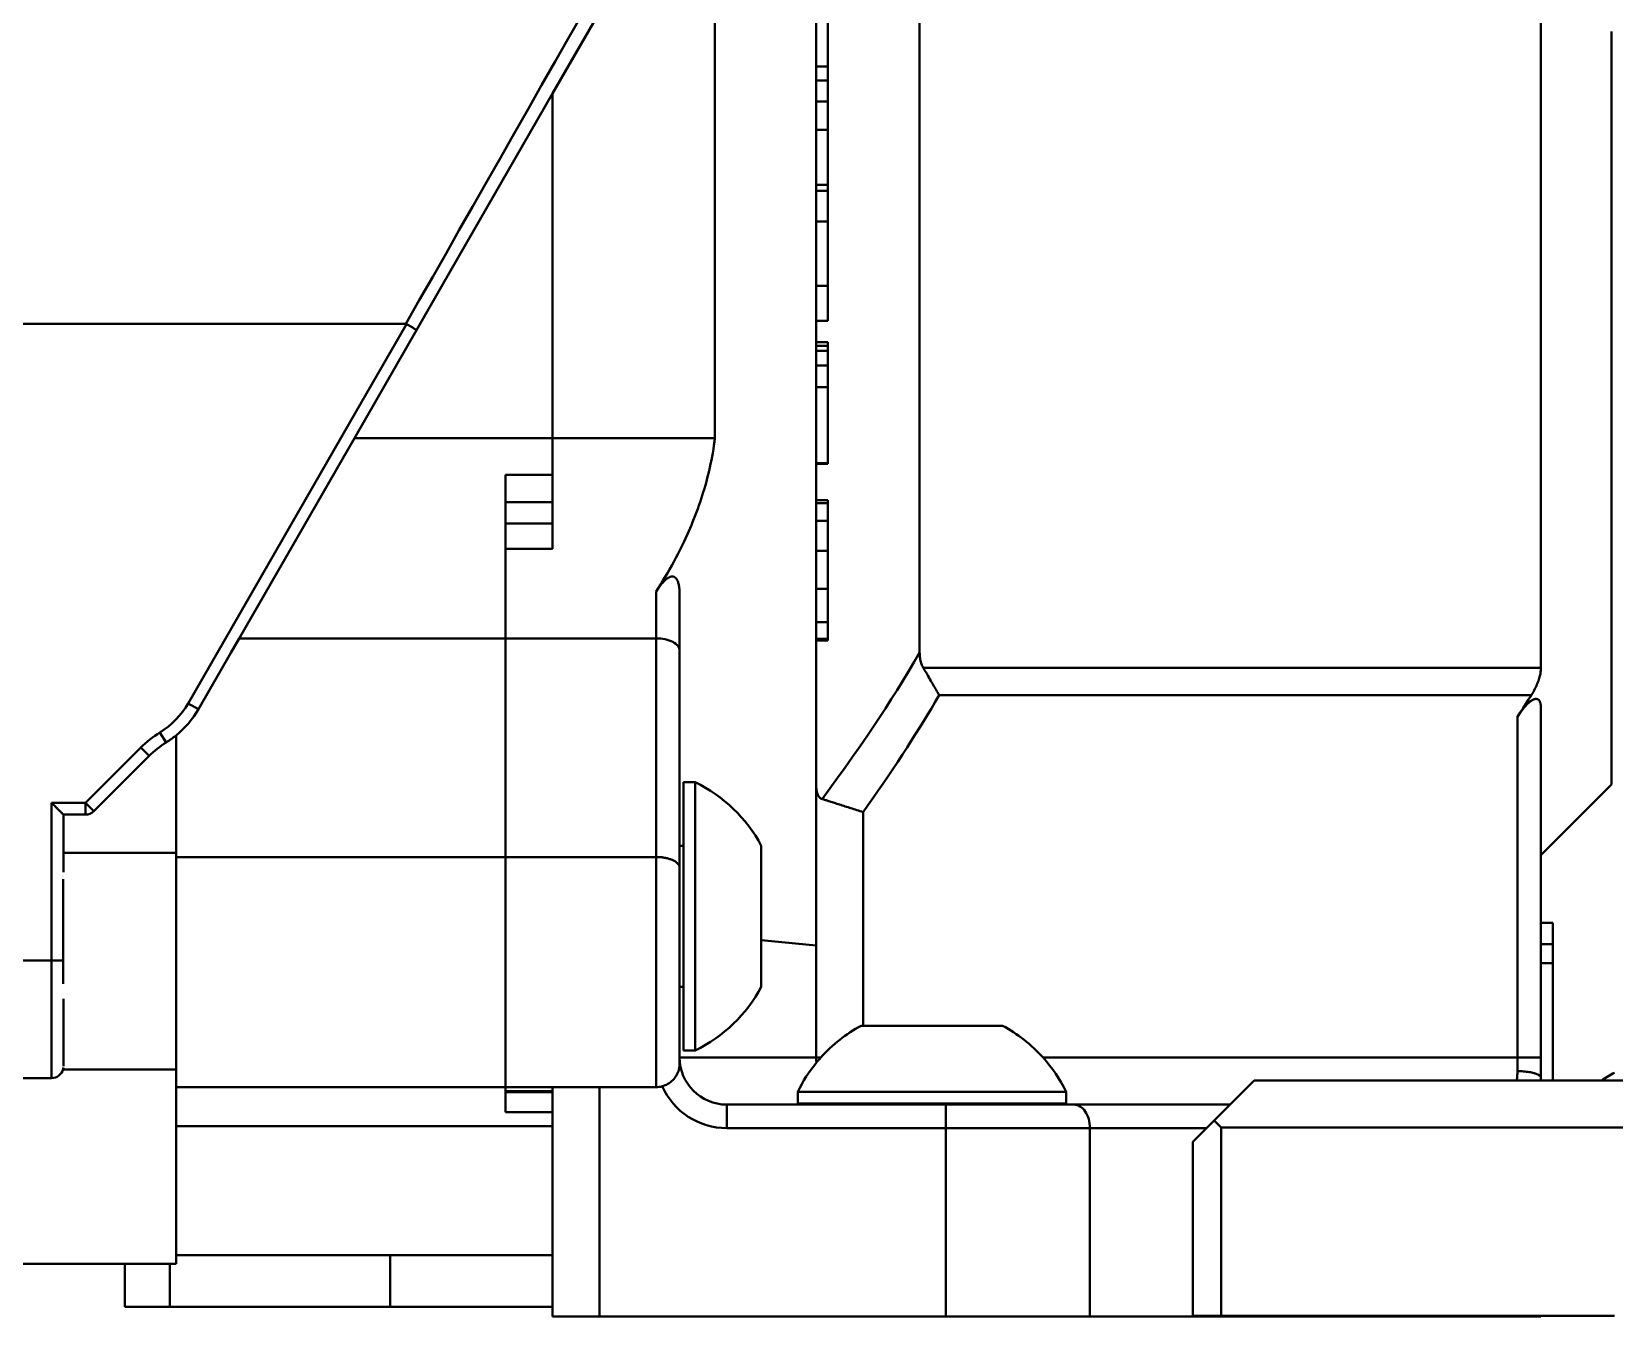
# Model space of a CAD drawing. Header units: millimetres. Extents: x 15 to 415, y 5 to 292.
# Drawn here: x 320.63 to 337.44, y 226.62 to 240.27 of the extents above; entities that cross this region are included whole.
import ezdxf

# ---------------------------------------------------------------- set-up
doc = ezdxf.new("R2010")
doc.units = ezdxf.units.MM
doc.layers.add('Geometries', color=7, linetype='Continuous')

msp = doc.modelspace()

# ---------------------------------------------------------------- linework, layer by layer
at = {"layer": 'Geometries', "linetype": 'Continuous', "lineweight": 40}
for p, q in [((327.8876, 242.6084), (327.8876, 235.9478)), ((326.1623, 239.6087), (327.7484, 242.3665)), ((330.0623, 240.9822), (330.0623, 233.669)), ((336.6623, 241.0156), (336.6623, 233.5065)), ((328.9623, 240.9282), (328.9623, 239.8968)), ((329.0873, 239.8968), (329.0873, 240.9282)), ((337.4123, 232.2656), (337.4123, 240.2656)), ((328.9623, 239.8968), (329.0873, 239.8968)), ((328.9623, 239.8968), (328.9623, 239.746)), ((329.0873, 239.746), (329.0873, 239.8968)), ((324.9964, 237.5816), (326.1623, 239.6087)), ((326.1623, 235.9478), (326.1623, 239.6087)), ((328.9623, 239.746), (329.0873, 239.746)), ((328.9623, 239.746), (328.9623, 239.5229)), ((329.0873, 239.5229), (329.0873, 239.746)), ((328.9623, 239.5229), (329.0873, 239.5229)), ((328.9623, 239.5229), (328.9623, 239.2217)), ((329.0873, 239.2217), (329.0873, 239.5229)), ((328.9623, 239.2217), (329.0873, 239.2217)), ((328.9623, 239.2217), (328.9623, 238.6363)), ((329.0873, 238.6364), (329.0873, 239.2217)), ((329.0873, 238.6363), (328.9623, 238.6363)), ((328.9623, 238.6363), (328.9623, 238.5726)), ((329.0873, 238.5726), (329.0873, 238.6363)), ((328.9623, 238.5726), (329.0873, 238.5726)), ((328.9623, 238.5726), (328.9623, 238.2496)), ((329.0873, 238.5119), (329.0873, 238.5726)), ((329.0873, 238.5118), (329.0873, 238.5119)), ((329.0873, 238.2496), (329.0873, 238.5118)), ((328.9623, 238.2496), (329.0873, 238.2496)), ((328.9623, 238.2496), (328.9623, 237.5634)), ((329.0873, 237.5634), (329.0873, 238.2496)), ((324.7155, 237.0932), (324.9963, 237.5815)), ((324.9963, 237.5815), (324.9964, 237.5816)), ((328.9623, 237.5634), (329.0873, 237.5634)), ((328.9623, 237.5634), (328.9623, 237.1947)), ((329.0873, 237.1947), (329.0873, 237.5634)), ((324.6044, 237.1604), (319.6909, 237.1604)), ((324.0567, 235.9478), (324.7155, 237.0932)), ((324.6093, 237.1592), (324.0793, 236.2378)), ((328.9623, 237.1947), (328.9623, 236.9672)), ((328.9623, 237.1947), (329.0873, 237.1947)), ((328.9623, 236.9672), (329.0873, 236.9672)), ((328.9623, 236.9672), (328.9623, 236.9272)), ((328.9623, 236.9272), (329.0873, 236.9272)), ((328.9623, 236.9272), (328.9623, 236.8734)), ((329.0873, 236.9272), (329.0873, 236.9672)), ((329.0873, 236.8925), (329.0873, 236.9272)), ((328.9623, 236.8734), (329.0873, 236.8734)), ((328.9623, 236.8734), (328.9623, 236.7195)), ((329.0873, 236.8925), (329.0873, 236.8923)), ((329.0873, 236.8921), (329.0873, 236.8923)), ((329.0873, 236.8734), (329.0873, 236.8921)), ((329.0873, 236.7195), (329.0873, 236.8734)), ((328.9623, 236.7195), (329.0873, 236.7195)), ((328.9623, 236.7195), (328.9623, 236.4897)), ((329.0873, 236.4897), (329.0873, 236.7195)), ((328.9623, 236.4897), (329.0873, 236.4897)), ((328.9623, 236.4897), (328.9623, 235.6809)), ((329.0873, 235.6809), (329.0873, 236.4897)), ((322.2911, 233.1287), (324.0793, 236.2378)), ((322.8324, 233.8192), (324.0567, 235.9478)), ((324.0567, 235.9478), (326.1623, 235.9478)), ((326.1623, 235.9478), (327.0123, 235.9478)), ((326.1623, 235.9478), (326.1623, 235.5577)), ((327.0123, 235.9478), (327.2623, 235.9478)), ((327.2623, 235.9478), (327.7817, 235.9478)), ((327.8876, 235.9478), (327.7817, 235.9478)), ((328.9623, 235.6809), (329.0873, 235.6809)), ((328.9623, 235.6809), (328.9623, 235.6752)), ((328.9623, 235.6752), (328.9623, 235.2877)), ((328.9623, 235.6752), (329.0873, 235.6752)), ((329.0873, 235.6752), (329.0873, 235.6809)), ((326.1623, 235.5577), (325.6623, 235.5577)), ((325.6623, 235.5577), (325.6623, 235.2659)), ((326.1623, 235.2659), (326.1623, 235.5577)), ((325.6623, 235.2659), (326.1623, 235.2659)), ((325.6623, 235.2659), (325.6623, 235.0398)), ((326.1623, 235.0398), (326.1623, 235.2659)), ((329.0873, 235.2877), (328.9623, 235.2877)), ((328.9623, 235.2877), (328.9623, 235.2569)), ((328.9623, 235.2569), (329.0873, 235.2569)), ((328.9623, 235.2569), (328.9623, 235.0676)), ((329.0873, 235.2569), (329.0873, 235.2877)), ((329.0873, 235.0676), (329.0873, 235.2569)), ((328.9623, 235.0676), (329.0873, 235.0676)), ((328.9623, 235.0676), (328.9623, 234.7476)), ((329.0873, 234.7476), (329.0873, 235.0676)), ((325.6623, 235.0398), (325.6623, 234.7735)), ((326.1623, 235.0398), (325.6623, 235.0398)), ((326.1623, 234.7693), (326.1623, 235.0398)), ((325.6623, 234.7735), (325.6623, 234.7693)), ((325.6623, 234.7693), (326.1623, 234.7693)), ((325.6623, 234.7693), (325.6623, 233.8192)), ((328.9623, 234.7476), (329.0873, 234.7476)), ((328.9623, 234.7476), (328.9623, 234.3445)), ((329.0873, 234.3445), (329.0873, 234.7476)), ((327.2623, 234.3176), (327.2623, 233.8192)), ((327.5123, 233.6905), (327.5123, 234.2897)), ((328.9623, 234.3445), (329.0873, 234.3445)), ((328.9623, 234.3445), (328.9623, 233.9913)), ((329.0873, 233.9913), (329.0873, 234.3445)), ((328.9623, 233.9913), (329.0873, 233.9913)), ((328.9623, 233.9913), (328.9623, 233.8143)), ((329.0873, 233.8143), (329.0873, 233.9913)), ((322.7436, 233.6647), (322.8324, 233.8192)), ((325.6623, 233.8192), (322.8324, 233.8192)), ((325.6623, 231.4961), (325.6623, 233.8192)), ((325.6623, 233.8192), (327.2623, 233.8192)), ((327.2623, 233.8192), (327.2623, 231.4961)), ((328.9623, 233.8143), (329.0873, 233.8143)), ((328.9623, 233.8143), (328.9623, 233.7971)), ((328.9623, 233.7971), (328.9623, 232.2706)), ((328.9623, 233.7971), (329.0873, 233.7971)), ((329.0873, 233.7971), (329.0873, 233.8143)), ((322.3995, 233.0664), (322.7436, 233.6647)), ((327.5123, 233.6905), (327.5123, 231.6162)), ((336.6623, 233.5065), (330.1009, 233.5065)), ((330.2695, 233.216), (336.5606, 233.216)), ((322.2911, 233.1287), (322.3995, 233.0664)), ((336.6623, 231.5156), (336.6623, 233.0801)), ((336.4123, 232.9852), (336.4123, 229.3656)), ((321.9919, 232.8202), (322.0575, 232.7138)), ((322.1623, 232.7881), (322.1623, 232.2753)), ((321.7869, 232.6582), (321.1997, 232.071)), ((321.2881, 231.9826), (321.8753, 232.5698)), ((321.7869, 232.6582), (321.8753, 232.5698)), ((322.1623, 232.1503), (322.1623, 232.2753)), ((327.6786, 232.2912), (327.5549, 232.2912)), ((327.5549, 232.2912), (327.5549, 231.6162)), ((327.6786, 232.2912), (327.6786, 229.4412)), ((328.9623, 232.2706), (328.9623, 230.5568)), ((336.6623, 231.5156), (337.4123, 232.2656)), ((321.1997, 232.071), (320.8409, 232.071)), ((320.8409, 232.071), (320.8409, 230.3966)), ((321.1997, 232.071), (321.1997, 231.946)), ((321.2881, 231.9826), (321.1997, 232.071)), ((322.1623, 232.1503), (322.1623, 231.6618)), ((320.9659, 231.946), (321.1997, 231.946)), ((320.9659, 231.5387), (320.9659, 231.946)), ((329.4623, 229.7037), (329.4623, 231.973)), ((320.9659, 231.3347), (320.9659, 231.5387)), ((322.1623, 231.5387), (320.9659, 231.5387)), ((322.1623, 231.5387), (322.1623, 231.6618)), ((322.1623, 231.5387), (322.1623, 231.5241)), ((327.5123, 231.6162), (327.5123, 231.3814)), ((327.5549, 231.6162), (327.5123, 231.6162)), ((327.5549, 231.6162), (327.5549, 230.1162)), ((328.3799, 231.6162), (328.3799, 230.6118)), ((322.1623, 231.4961), (322.1623, 231.5241)), ((325.6623, 231.4961), (322.1623, 231.4961)), ((322.1623, 229.2378), (322.1623, 231.4961)), ((325.6623, 229.7514), (325.6623, 231.4961)), ((327.2623, 231.4961), (325.6623, 231.4961)), ((327.2623, 231.4961), (327.2623, 229.0509)), ((327.5123, 230.1162), (327.5123, 231.3814)), ((336.6623, 230.7979), (336.6623, 231.5156)), ((320.9623, 230.3966), (320.9623, 231.2602)), ((336.6623, 230.5697), (336.6623, 230.7979)), ((336.6623, 230.7979), (336.7885, 230.7979)), ((336.7885, 230.5697), (336.7885, 230.7979)), ((328.3799, 230.6118), (328.3799, 230.1162)), ((328.9623, 230.5568), (328.9623, 229.3656)), ((336.6623, 230.3695), (336.6623, 230.5697)), ((336.6623, 230.5697), (336.7885, 230.5697)), ((336.7885, 230.3695), (336.7885, 230.5697)), ((320.8409, 230.3966), (319.2909, 230.3966)), ((320.8409, 230.3966), (320.8409, 229.1466)), ((320.9623, 230.3966), (320.8409, 230.3966)), ((320.9623, 230.1472), (320.9623, 230.3966)), ((336.6623, 230.3695), (336.7885, 230.3695)), ((336.6623, 229.3656), (336.6623, 230.3695)), ((336.7885, 229.1207), (336.7885, 230.3695)), ((327.5123, 230.1162), (327.5549, 230.1162)), ((327.5123, 229.3655), (327.5123, 230.1162)), ((327.5549, 230.1162), (327.5549, 229.4412)), ((320.9659, 229.2743), (320.9659, 229.9886)), ((325.6623, 229.0671), (325.6623, 229.7514)), ((329.4424, 229.7037), (329.4623, 229.7037)), ((329.4623, 229.7037), (330.9424, 229.7037)), ((328.9623, 229.3656), (327.5123, 229.3656)), ((327.5123, 229.3012), (327.5123, 229.3655)), ((327.5549, 229.4412), (327.6786, 229.4412)), ((329.012, 229.3656), (328.9623, 229.3656)), ((336.4123, 229.3656), (331.3727, 229.3656)), ((336.4123, 229.3656), (336.4123, 229.2206)), ((336.6623, 229.3656), (336.4123, 229.3656)), ((336.6623, 229.1481), (336.6623, 229.3656)), ((320.9623, 229.2378), (320.9623, 229.2416)), ((320.9623, 229.2378), (322.1623, 229.2378)), ((322.1623, 229.0508), (322.1623, 229.2378)), ((319.6623, 229.1466), (320.8409, 229.1466)), ((325.6623, 229.0508), (322.1623, 229.0508)), ((322.1623, 228.8038), (322.1623, 229.0508)), ((325.6623, 229.0508), (325.6623, 229.0671)), ((325.6623, 229.0509), (326.1623, 229.0509)), ((325.6623, 229.0507), (325.6623, 229.0065)), ((326.1623, 229.0065), (325.6623, 229.0065)), ((325.6623, 229.0065), (325.6623, 228.9973)), ((326.1623, 229.0509), (326.6623, 229.0509)), ((326.1623, 229.0509), (326.1623, 229.0065)), ((326.1623, 229.0065), (326.1623, 228.9973)), ((326.6623, 229.0509), (327.2623, 229.0509)), ((326.6623, 226.6156), (326.6623, 229.0509)), ((333.6147, 229.1207), (333.3596, 228.8656)), ((333.6147, 229.1207), (336.404, 229.1207)), ((336.404, 229.1207), (336.6619, 229.1207)), ((336.6619, 229.1207), (336.6623, 229.1207)), ((336.6623, 229.1207), (336.6623, 229.1481)), ((336.6623, 229.1207), (336.7885, 229.1207)), ((336.7885, 229.1207), (337.3049, 229.1207)), ((337.3049, 229.1207), (339.0798, 229.1207)), ((325.6623, 228.9973), (326.1623, 228.9973)), ((325.6623, 228.9973), (325.6623, 228.7863)), ((326.1623, 228.9973), (326.1623, 228.7863)), ((329.4424, 228.8656), (328.0123, 228.8656)), ((328.0123, 228.6156), (328.0123, 228.8656)), ((328.7674, 229.0024), (328.7674, 228.8787)), ((328.7674, 229.0024), (331.6174, 229.0024)), ((328.7674, 228.8787), (329.3488, 228.8787)), ((329.3488, 228.8787), (329.4424, 228.8787)), ((329.4424, 228.8787), (329.4424, 228.866)), ((329.4424, 228.8787), (330.9424, 228.8787)), ((329.4424, 228.866), (329.4424, 228.8656)), ((330.3387, 228.8656), (329.4424, 228.8656)), ((330.9424, 228.8656), (330.3387, 228.8656)), ((330.3387, 228.6156), (330.3387, 228.8656)), ((330.9424, 228.8656), (330.9424, 228.8787)), ((330.9424, 228.8787), (331.6174, 228.8787)), ((331.7008, 228.8656), (330.9424, 228.8656)), ((331.6174, 228.8787), (331.6174, 229.0024)), ((333.3596, 228.8656), (331.7008, 228.8656)), ((333.3596, 228.8656), (333.1897, 228.6957)), ((322.1623, 228.8038), (322.1623, 228.635)), ((325.6623, 228.7863), (326.1623, 228.7863)), ((326.1623, 228.7863), (326.1623, 228.635)), ((333.1897, 228.6957), (333.1096, 228.6156)), ((333.2647, 228.6207), (333.1897, 228.6957)), ((326.1623, 228.635), (322.1623, 228.635)), ((322.1623, 228.635), (322.1623, 227.2655)), ((326.1623, 228.635), (326.1623, 227.9405)), ((328.0123, 228.6156), (328.1985, 228.6156)), ((328.1985, 228.6156), (330.3387, 228.6156)), ((330.3387, 226.6156), (330.3387, 228.6156)), ((330.3387, 228.6156), (331.8711, 228.6156)), ((331.8711, 228.6156), (331.8711, 226.6156)), ((331.8711, 228.6156), (332.0295, 228.6156)), ((332.0295, 228.6156), (333.1096, 228.6156)), ((333.1096, 228.6156), (332.9647, 228.4707)), ((340.3682, 228.6207), (333.2647, 228.6207)), ((333.2647, 228.6207), (333.2647, 226.6207)), ((332.9647, 226.6207), (332.9647, 228.4707)), ((326.1623, 227.9405), (326.1623, 227.8905)), ((326.1623, 227.2655), (326.1623, 227.8905)), ((319.6623, 227.1753), (321.6174, 227.1753)), ((321.6174, 226.7155), (321.6174, 227.1753)), ((321.6174, 227.1753), (322.0971, 227.1753)), ((322.0971, 227.1753), (322.0971, 226.7155)), ((322.0971, 227.1753), (322.1623, 227.1753)), ((322.1623, 227.2655), (324.4354, 227.2655)), ((322.1623, 227.2655), (322.1623, 227.1753)), ((324.4354, 227.2655), (324.4354, 226.7155)), ((324.4354, 227.2655), (326.1623, 227.2655)), ((326.1623, 227.2655), (326.1623, 226.7155)), ((321.6174, 226.7155), (322.0971, 226.7155)), ((324.4354, 226.7155), (322.0971, 226.7155)), ((324.4354, 226.7155), (326.1623, 226.7155)), ((326.1623, 226.7155), (326.1623, 226.6156)), ((326.1623, 226.6156), (326.6623, 226.6156)), ((329.4424, 226.6156), (326.6623, 226.6156)), ((330.3387, 226.6156), (329.4424, 226.6156)), ((329.4424, 226.6156), (329.4424, 226.6155)), ((330.9424, 226.6156), (330.3387, 226.6156)), ((330.9424, 226.6156), (330.9424, 226.6155)), ((331.8711, 226.6156), (330.9424, 226.6156)), ((336.5028, 226.6156), (331.8711, 226.6156)), ((333.2647, 226.6207), (332.9647, 226.6207)), ((333.2647, 226.6207), (336.5028, 226.6207)), ((336.5028, 226.6207), (336.6623, 226.6207)), ((336.5028, 226.6207), (336.5028, 226.6156)), ((336.5028, 226.6156), (336.6623, 226.6156)), ((336.6623, 226.6207), (337.4424, 226.6207)), ((336.6623, 226.6156), (336.6623, 226.6207))]:
    msp.add_line(p, q, dxfattribs=at)
at = {"layer": 'Geometries', "linetype": 'Continuous', "lineweight": 40, "flags": 128}
for points in [[(327.5601, 242.3587), (327.513, 242.2757), (327.3843, 242.049), (327.2536, 241.819), (327.1211, 241.5859), (326.9869, 241.3499), (326.851, 241.1109), (326.7214, 240.883), (326.5905, 240.6528), (326.4583, 240.4204), (326.3249, 240.1859), (326.1904, 239.9493), (326.0466, 239.6965), (325.9017, 239.4416), (325.7557, 239.1849), (325.6088, 238.9266), (325.461, 238.6668), (325.3125, 238.4056), (325.1718, 238.1582), (325.0306, 237.9099), (324.8889, 237.6607), (324.7468, 237.4109), (324.6044, 237.1604)], [(324.6044, 237.1604), (324.6057, 237.1604), (324.6069, 237.1602), (324.6081, 237.1598), (324.6093, 237.1592)], [(324.6093, 237.1592), (324.6164, 237.1551), (324.6234, 237.151), (324.6304, 237.147), (324.6373, 237.1429), (324.644, 237.139), (324.6506, 237.1351), (324.657, 237.1313), (324.6632, 237.1276), (324.6691, 237.124), (324.6748, 237.1205), (324.6802, 237.1172), (324.6852, 237.1141), (324.69, 237.1112), (324.6944, 237.1084), (324.6984, 237.1058), (324.702, 237.1034), (324.7052, 237.1013), (324.7081, 237.0994), (324.7104, 237.0977), (324.7124, 237.0963), (324.7138, 237.0952), (324.7149, 237.0942), (324.7154, 237.0936), (324.7155, 237.0932)], [(327.2623, 234.3176), (327.2869, 234.3559), (327.3112, 234.3945), (327.3352, 234.4334), (327.3589, 234.4726), (327.3823, 234.5122), (327.4053, 234.552), (327.4279, 234.5922), (327.4502, 234.6327), (327.4721, 234.6735), (327.4936, 234.7146), (327.5147, 234.756), (327.5355, 234.7977), (327.5557, 234.8397), (327.5756, 234.882), (327.595, 234.9246), (327.6093, 234.9568), (327.6233, 234.9892), (327.6371, 235.0218), (327.6506, 235.0545), (327.6644, 235.089), (327.678, 235.1238), (327.6912, 235.1587), (327.7042, 235.1938), (327.7168, 235.2292), (327.729, 235.2647), (327.741, 235.3004), (327.7525, 235.3363), (327.764, 235.3731), (327.7751, 235.4101), (327.7858, 235.4473), (327.7961, 235.4846), (327.806, 235.5221), (327.8155, 235.5598), (327.8246, 235.5976), (327.8333, 235.6355), (327.8416, 235.6736), (327.8494, 235.7118), (327.8568, 235.7501), (327.8637, 235.7886), (327.8704, 235.8282), (327.8766, 235.868), (327.8823, 235.9078), (327.8876, 235.9478)], [(327.5123, 234.2897), (327.5122, 234.3033), (327.5117, 234.3168), (327.511, 234.3302), (327.51, 234.3435), (327.5085, 234.3567), (327.5067, 234.3698), (327.505, 234.3799), (327.503, 234.3898), (327.5007, 234.3996), (327.4981, 234.4091), (327.4952, 234.4179), (327.492, 234.4264), (327.4896, 234.432), (327.487, 234.4374), (327.4842, 234.4425), (327.4812, 234.4474), (327.4781, 234.452), (327.4747, 234.4563), (327.471, 234.4604), (327.4671, 234.4641), (327.4629, 234.4674), (327.4591, 234.47), (327.455, 234.4721), (327.4509, 234.4739), (327.4464, 234.4753), (327.4419, 234.4763), (327.4373, 234.4768), (327.4335, 234.4769), (327.4296, 234.4767), (327.4257, 234.4763), (327.4198, 234.4752), (327.4139, 234.4736), (327.4088, 234.4718), (327.4038, 234.4696), (327.3987, 234.4672), (327.3938, 234.4645), (327.3871, 234.4604), (327.3805, 234.4559), (327.3739, 234.451), (327.3664, 234.4449), (327.359, 234.4383), (327.3517, 234.4315), (327.3445, 234.4243), (327.3375, 234.4169), (327.3287, 234.4071), (327.32, 234.397), (327.3116, 234.3866), (327.3032, 234.376), (327.2927, 234.3618), (327.2824, 234.3474), (327.2722, 234.3326), (327.2623, 234.3176)], [(330.0623, 233.669), (330.0039, 233.5686), (329.9445, 233.4687), (329.884, 233.3692), (329.8225, 233.2701), (329.7601, 233.1714), (329.6979, 233.0748), (329.6349, 232.9786), (329.5711, 232.8826), (329.5065, 232.787), (329.4288, 232.6736), (329.3501, 232.5606), (329.2705, 232.448), (329.1901, 232.3357), (329.1089, 232.2239), (329.0271, 232.1124)], [(330.0623, 233.669), (330.0625, 233.6563), (330.063, 233.6437), (330.0639, 233.6311), (330.0652, 233.6185), (330.0669, 233.6061), (330.0691, 233.5934), (330.0719, 233.5808), (330.0751, 233.5683), (330.0788, 233.556), (330.0832, 233.5438), (330.087, 233.5343), (330.0912, 233.5249), (330.0959, 233.5156), (330.101, 233.5065)], [(330.1009, 233.5065), (330.108, 233.4944), (330.1151, 233.4821), (330.1224, 233.4697), (330.1298, 233.457), (330.1372, 233.4442), (330.1448, 233.4313), (330.1538, 233.4159), (330.1629, 233.4002), (330.1721, 233.3845), (330.1813, 233.3685)], [(336.5606, 233.216), (336.568, 233.2281), (336.5753, 233.2402), (336.5823, 233.2524), (336.5892, 233.2647), (336.5958, 233.2771), (336.6022, 233.2896), (336.6084, 233.3022), (336.6143, 233.3148), (336.6202, 233.3282), (336.6258, 233.3416), (336.6311, 233.355), (336.636, 233.3685), (336.6405, 233.3819), (336.6447, 233.3952), (336.6484, 233.4085), (336.6517, 233.4217), (336.6541, 233.4325), (336.6562, 233.4432), (336.658, 233.4538), (336.6595, 233.4644), (336.6607, 233.4748), (336.6614, 233.4828), (336.6619, 233.4908), (336.6622, 233.4987), (336.6623, 233.5065)], [(329.4623, 231.973), (329.516, 232.049), (329.5693, 232.1253), (329.6223, 232.2017), (329.675, 232.2784), (329.7273, 232.3553), (329.7782, 232.4311), (329.8288, 232.5072), (329.879, 232.5836), (329.9287, 232.6602), (329.9727, 232.7288), (330.0163, 232.7977), (330.0595, 232.8668), (330.1024, 232.9361), (330.1448, 233.0057), (330.1868, 233.0755), (330.2284, 233.1457), (330.2695, 233.216)], [(330.1813, 233.3685), (330.1893, 233.3546), (330.1974, 233.3405), (330.2056, 233.3265), (330.2139, 233.3123), (330.2221, 233.2981), (330.2304, 233.2838), (330.2377, 233.2712), (330.245, 233.2586), (330.2523, 233.2459), (330.2557, 233.2399), (330.2592, 233.234), (330.2627, 233.2279), (330.2662, 233.2219), (330.2695, 233.216)], [(336.5606, 233.216), (336.5318, 233.1704), (336.5026, 233.1246), (336.4729, 233.0784), (336.4428, 233.032), (336.4123, 232.9852)], [(336.4123, 232.9852), (336.4208, 232.9981), (336.4295, 233.0109), (336.4383, 233.0235), (336.4473, 233.036), (336.4564, 233.0483), (336.4655, 233.0602), (336.4748, 233.072), (336.4843, 233.0835), (336.494, 233.0948), (336.5015, 233.1032), (336.5091, 233.1115), (336.5169, 233.1195), (336.5247, 233.1272), (336.5326, 233.1345), (336.5406, 233.1415), (336.5466, 233.1464), (336.5527, 233.1511), (336.5588, 233.1555), (336.5648, 233.1595), (336.5709, 233.1632), (336.577, 233.1665), (336.583, 233.1694), (336.589, 233.1717)], [(336.589, 233.1717), (336.5939, 233.1733), (336.5987, 233.1746), (336.6033, 233.1754), (336.6079, 233.1759), (336.6122, 233.1759), (336.6165, 233.1756), (336.6205, 233.1749), (336.6243, 233.1738), (336.6284, 233.1721), (336.6322, 233.17), (336.6358, 233.1674), (336.6391, 233.1645), (336.6422, 233.1612), (336.6449, 233.1576), (336.6475, 233.1537), (336.6501, 233.1488), (336.6525, 233.1437), (336.6545, 233.1382), (336.6563, 233.1325), (336.6578, 233.1266), (336.6591, 233.1204), (336.6603, 233.1128), (336.6612, 233.1049), (336.6618, 233.0968), (336.6622, 233.0885), (336.6623, 233.0801)], [(328.9623, 232.2706), (328.9624, 232.2578), (328.9629, 232.2453), (328.9637, 232.233), (328.9648, 232.2211), (328.966, 232.2116), (328.9675, 232.2024), (328.9693, 232.1935), (328.9713, 232.1848), (328.9736, 232.1764), (328.9761, 232.1689), (328.9789, 232.1618), (328.982, 232.1549), (328.9854, 232.1484), (328.9884, 232.1434), (328.9916, 232.1387), (328.9951, 232.1342), (328.9989, 232.1301), (329.0028, 232.1263), (329.0064, 232.1233), (329.0101, 232.1206), (329.0141, 232.1181), (329.0182, 232.1159), (329.0225, 232.114), (329.0271, 232.1124)], [(320.9659, 231.946), (320.9658, 231.9461), (320.9653, 231.9466), (320.9646, 231.9473), (320.9635, 231.9484), (320.9622, 231.9497), (320.9606, 231.9514), (320.9586, 231.9533), (320.9564, 231.9555), (320.9539, 231.958), (320.9512, 231.9607), (320.9482, 231.9638), (320.9449, 231.967), (320.9413, 231.9706), (320.9376, 231.9743), (320.9336, 231.9784), (320.9293, 231.9826), (320.9242, 231.9877), (320.9189, 231.993), (320.9133, 231.9986), (320.9074, 232.0045), (320.9014, 232.0105), (320.8952, 232.0167), (320.8888, 232.0231), (320.8811, 232.0308), (320.8733, 232.0386), (320.8653, 232.0466), (320.8573, 232.0547), (320.8491, 232.0628), (320.8409, 232.071)], [(329.0271, 232.1124), (329.0348, 232.1099), (329.0429, 232.1073), (329.0514, 232.1045), (329.0602, 232.1017), (329.0694, 232.0987), (329.0788, 232.0957), (329.0885, 232.0926), (329.0984, 232.0894), (329.1087, 232.086)], [(329.1087, 232.086), (329.1202, 232.0824), (329.1319, 232.0786), (329.144, 232.0748), (329.1563, 232.0708), (329.169, 232.0668), (329.182, 232.0626), (329.1952, 232.0584), (329.21, 232.0536), (329.2251, 232.0488), (329.2405, 232.0439), (329.2561, 232.0389), (329.2719, 232.0338), (329.2865, 232.0291), (329.3013, 232.0244), (329.3162, 232.0196), (329.3312, 232.0148), (329.3464, 232.01), (329.3617, 232.0051), (329.3771, 232.0002), (329.3941, 231.9947), (329.4111, 231.9893), (329.4282, 231.9839), (329.4452, 231.9785), (329.4623, 231.973)], [(327.4391, 231.4624), (327.4316, 231.4657), (327.4238, 231.4689), (327.4157, 231.4719), (327.4074, 231.4748), (327.3986, 231.4775), (327.3895, 231.4801), (327.3802, 231.4825), (327.3707, 231.4848), (327.3612, 231.4867), (327.3516, 231.4885), (327.3418, 231.4902), (327.3319, 231.4916), (327.3216, 231.4929), (327.3112, 231.4939), (327.3006, 231.4948), (327.29, 231.4954), (327.2831, 231.4957), (327.2762, 231.496), (327.2692, 231.4961), (327.2623, 231.4961)], [(327.5123, 231.3814), (327.512, 231.3865), (327.5113, 231.3915), (327.5101, 231.3965), (327.5084, 231.4014), (327.5063, 231.4064), (327.5037, 231.4112), (327.5006, 231.4159), (327.4972, 231.4206), (327.4933, 231.4252), (327.4888, 231.4298), (327.484, 231.4343), (327.4787, 231.4387), (327.473, 231.4431), (327.4668, 231.4473), (327.4604, 231.4512), (327.4537, 231.4551), (327.4465, 231.4588), (327.4391, 231.4624)], [(328.9623, 229.3656), (328.9634, 229.3326), (328.9652, 229.3112)], [(327.4388, 229.1243), (327.45, 229.1363), (327.4604, 229.1489), (327.47, 229.1623), (327.4787, 229.1762), (327.4864, 229.1906), (327.4932, 229.2055), (327.499, 229.2208), (327.5037, 229.2365), (327.5075, 229.2524), (327.5101, 229.2685), (327.5117, 229.2848), (327.5123, 229.3012)], [(336.4123, 229.2206), (336.4122, 229.2071), (336.412, 229.1938), (336.4115, 229.1807), (336.4107, 229.1676), (336.4096, 229.1548), (336.4084, 229.1448), (336.4069, 229.135), (336.4051, 229.1253), (336.4041, 229.1206)], [(336.6623, 229.1481), (336.6618, 229.1528), (336.6601, 229.1575), (336.6575, 229.1622), (336.6538, 229.1668), (336.649, 229.1714), (336.6433, 229.1758), (336.6365, 229.1801), (336.6288, 229.1843), (336.6202, 229.1884), (336.6106, 229.1922), (336.6002, 229.1959), (336.5891, 229.1993), (336.5771, 229.2026), (336.5645, 229.2056), (336.5512, 229.2084), (336.5373, 229.2109), (336.5229, 229.2131), (336.508, 229.2151), (336.4926, 229.2167), (336.477, 229.2181), (336.4611, 229.2192), (336.4449, 229.22), (336.4286, 229.2204), (336.4123, 229.2206)], [(327.2623, 229.0509), (327.2786, 229.0515), (327.2949, 229.0531), (327.311, 229.0559), (327.3269, 229.0596), (327.3275, 229.0598)], [(327.3275, 229.0598), (327.3425, 229.0644), (327.3578, 229.0702), (327.3727, 229.077), (327.3871, 229.0847), (327.4009, 229.0933), (327.4142, 229.1028), (327.4269, 229.1132), (327.4388, 229.1243)], [(336.662, 229.1206), (336.6621, 229.1296), (336.6623, 229.1481)], [(329.3488, 228.8786), (329.3588, 228.8764), (329.3767, 228.8729), (329.3937, 228.8703), (329.4108, 228.8682), (329.4279, 228.8667), (329.4423, 228.8659)]]:
    msp.add_lwpolyline(points, dxfattribs=at)
at = {"layer": 'Geometries', "linetype": 'Continuous', "lineweight": 40}
for centre, radius, start, end in [((321.5326, 233.565), 0.875, 301.66181, 330.09438), ((321.5326, 233.565), 1, 309.02562, 330.09438), ((322.5824, 231.8627), 1.125, 121.66181, 135), ((322.5824, 231.8627), 1, 121.66181, 135), ((321.5326, 233.565), 1, 301.66181, 309.02562), ((326.9824, 230.8662), 1.586, 28.22267, 63.96274), ((321.1997, 232.071), 0.125, 270, 315), ((331.4139, 259.6142), 29.1606, 264.02793, 265.17737), ((326.9824, 230.8662), 1.586, 296.03726, 331.77734), ((330.1924, 228.3063), 1.586, 118.22267, 138.09329), ((330.1924, 228.3063), 1.586, 41.90671, 61.77733), ((328.0123, 229.3656), 0.5, 180, 270), ((330.1924, 228.3063), 1.586, 138.09329, 140.6764), ((330.1924, 228.3063), 1.586, 26.03726, 41.90671), ((320.8409, 229.2716), 0.125, 270, 346.11297), ((320.8409, 229.2716), 0.125, 346.11297, 354.19469), ((330.1924, 228.3063), 1.586, 140.6764, 153.96274), ((338.1924, 227.8063), 1.586, 118.22267, 124.02713), ((328.0123, 229.3656), 0.75, 204.05982, 270)]:
    msp.add_arc(centre, radius, start, end, dxfattribs=at)
for centre, major_axis, ratio, start_param, end_param in [((327.2623, 233.6905), (-0.25, 0), 0.5150383, 3.9269954, 4.712389), ((327.2623, 233.6905), (-0.25, 0), 0.5150381, 3.1415938, 3.9269908), ((331.7008, 228.6156), (0, -0.25), 0.6810722, 2.3561945, 3.1415858), ((331.7008, 228.6156), (0, -0.25), 0.6810722, 1.5707963, 2.3561945)]:
    msp.add_ellipse(centre, major_axis=major_axis, ratio=ratio, start_param=start_param, end_param=end_param, dxfattribs=at)

doc.saveas('drawing.dxf')
